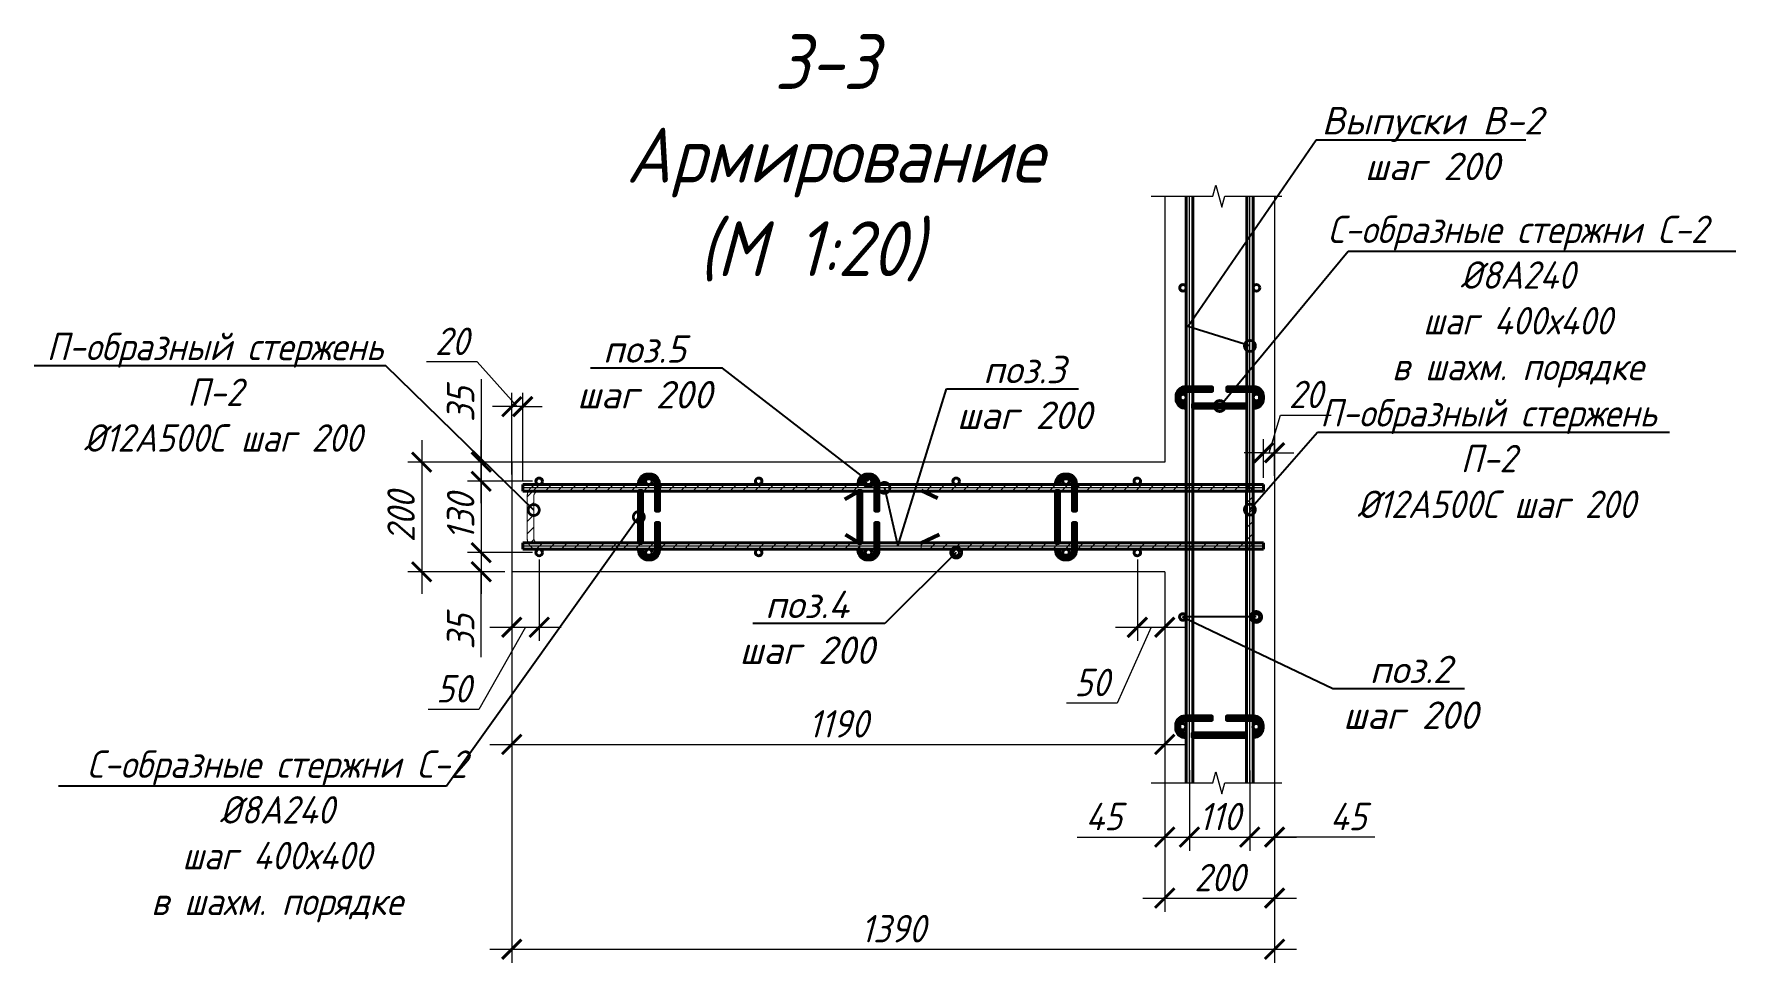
# Model space of a CAD drawing. Header units: millimetres. Extents: x 504091 to 2165846, y 135022 to 442887.
# Drawn here: x 1393694 to 1396795, y 214448 to 216141 of the extents above; entities that cross this region are included whole.
import ezdxf
from ezdxf import colors
from ezdxf.entities.mleader import LeaderData, LeaderLine
from ezdxf.math import Vec2, Vec3

# ---------------------------------------------------------------- set-up
doc = ezdxf.new("R2010")
doc.units = ezdxf.units.MM
doc.layers.get('Defpoints').update_dxf_attribs({"color": 255})
doc.layers.add('!Defpoints', color=255, linetype='Continuous', lineweight=5, plot=False)
doc.layers.add('PDF _Геометрия', color=7, linetype='Continuous')
doc.layers.add('Контур', color=7, linetype='Continuous')
for name, color, linetype, lineweight in [('Аннотация', 7, 'Continuous', 9), ('Арматура 12', 26, 'Continuous', 50), ('КР_Арматура 12', 174, 'Continuous', 40), ('Размер', 7, 'Continuous', 13)]:
    doc.layers.add(name, color=color, linetype=linetype, lineweight=lineweight)
doc.styles.add('GOST 2.304_new', font='isocpeur.ttf', dxfattribs={"width": 0.9, "oblique": 15})
doc.dimstyles.new('SPDS 1_20', dxfattribs={"dimscale": 20, "dimtxt": 2.5, "dimasz": 1.77, "dimexe": 1.25, "dimexo": 0.625, "dimtad": 1, "dimdec": 0, "dimrnd": 0.001, "dimtxsty": 'GOST 2.304_new', "dimblk": 'ARCHTICK', "dimcen": 2.5, "dimdle": 2, "dimclrt": 256, "dimadec": 0, "dimazin": 2, "dimtfac": 0.75, "dimtdec": 0, "dimtmove": 1, "dimatfit": 3, "dimfxl": 0, "dimtolj": 1, "dimlwd": 9, "dimlwe": 9, "dimarcsym": 0})

# ---------------------------------------------------------------- blocks, each defined once
blk = doc.blocks.new('_DotSmall')
at = {"color": 0, "linetype": 'ByBlock', "lineweight": 35, "const_width": 0.5}
blk.add_lwpolyline([(-0.0625, 0, 1), (0.0625, 0, 1)], format="xyb", close=True, dxfattribs=at)
blk = doc.blocks.new('_ArchTick')
at = {"color": 0, "linetype": 'ByBlock', "const_width": 0.15}
blk.add_lwpolyline([(-0.5, -0.5), (0.5, 0.5)], dxfattribs=at)
blk = doc.blocks.new('*D3967')
at = {"layer": 'Defpoints', "color": 0, "lineweight": 20, "transparency": 16777216}
for p in [(1394508.9, 215360.9), (1394614.6, 215360.9), (1394614.6, 215325.9)]:
    blk.add_point(p, dxfattribs=at)
at = {"layer": 'Контур', "color": 0, "lineweight": 9, "transparency": 16777216}
for p, q in [((1394508.9, 215512.3), (1394508.9, 215360.9)), ((1394508.9, 215285.9), (1394508.9, 215400.9)), ((1394602.1, 215360.9), (1394483.9, 215360.9)), ((1394602.1, 215325.9), (1394483.9, 215325.9))]:
    blk.add_line(p, q, dxfattribs=at)
at = {"layer": 'Контур', "color": 0, "lineweight": 9, "transparency": 16777216, "xscale": 35.4, "yscale": 35.4, "zscale": 35.4}
for p, rotation in [((1394508.9, 215360.9), 90), ((1394508.9, 215325.9), 270)]:
    blk.add_blockref('_ArchTick', p, dxfattribs=dict(at, rotation=rotation))
at = {"layer": 'Контур', "lineweight": 20, "transparency": 16777216, "insert": (1394471.4, 215466.1), "char_height": 50, "attachment_point": 5, "rotation": 90, "style": 'GOST 2.304_new'}
blk.add_mtext('\\A1;35', dxfattribs=at)
blk = doc.blocks.new('*D3968')
at = {"layer": 'Defpoints', "color": 0, "lineweight": 20, "transparency": 16777216}
for p in [(1394614.6, 215195.9), (1394564.6, 215160.9), (1394614.6, 215059.8)]:
    blk.add_point(p, dxfattribs=at)
at = {"layer": 'Контур', "color": 0, "lineweight": 9, "transparency": 16777216}
for p, q in [((1394614.6, 215183.4), (1394614.6, 215034.8)), ((1394564.6, 215148.4), (1394564.6, 215034.8)), ((1394589.6, 215059.8), (1394504.8, 214910.2)), ((1394524.6, 215059.8), (1394654.6, 215059.8)), ((1394504.8, 214910.2), (1394412.4, 214910.2))]:
    blk.add_line(p, q, dxfattribs=at)
at = {"layer": 'Контур', "color": 0, "lineweight": 9, "transparency": 16777216, "xscale": 35.4, "yscale": 35.4, "zscale": 35.4, "rotation": 180}
blk.add_blockref('_ArchTick', (1394564.6, 215059.8), dxfattribs=at)
at = {"layer": 'Контур', "color": 0, "lineweight": 9, "transparency": 16777216, "xscale": 35.4, "yscale": 35.4, "zscale": 35.4}
blk.add_blockref('_ArchTick', (1394614.6, 215059.8), dxfattribs=at)
at = {"layer": 'Контур', "lineweight": 20, "transparency": 16777216, "insert": (1394458.6, 214947.7), "char_height": 50, "attachment_point": 5, "style": 'GOST 2.304_new'}
blk.add_mtext('\\A1;50', dxfattribs=at)
blk = doc.blocks.new('*D3969')
at = {"layer": 'Defpoints', "color": 0, "lineweight": 20, "transparency": 16777216}
for p in [(1394614.6, 215325.9), (1394508.9, 215195.9), (1394614.6, 215195.9)]:
    blk.add_point(p, dxfattribs=at)
at = {"layer": 'Контур', "color": 0, "lineweight": 9, "transparency": 16777216}
for p, q in [((1394508.9, 215365.9), (1394508.9, 215155.9)), ((1394602.1, 215325.9), (1394483.9, 215325.9)), ((1394602.1, 215195.9), (1394483.9, 215195.9))]:
    blk.add_line(p, q, dxfattribs=at)
at = {"layer": 'Контур', "color": 0, "lineweight": 9, "transparency": 16777216, "xscale": 35.4, "yscale": 35.4, "zscale": 35.4}
for p, rotation in [((1394508.9, 215325.9), 90), ((1394508.9, 215195.9), 270)]:
    blk.add_blockref('_ArchTick', p, dxfattribs=dict(at, rotation=rotation))
at = {"layer": 'Контур', "lineweight": 20, "transparency": 16777216, "insert": (1394471.4, 215260.9), "char_height": 50, "attachment_point": 5, "rotation": 90, "style": 'GOST 2.304_new'}
blk.add_mtext('\\A1;130', dxfattribs=at)
blk = doc.blocks.new('*D3970')
at = {"layer": 'Defpoints', "color": 0, "lineweight": 20, "transparency": 16777216}
for p in [(1394614.6, 215195.9), (1394508.9, 215160.9), (1394564.6, 215160.9)]:
    blk.add_point(p, dxfattribs=at)
at = {"layer": 'Контур', "color": 0, "lineweight": 9, "transparency": 16777216}
for p, q in [((1394508.9, 215235.9), (1394508.9, 215120.9)), ((1394602.1, 215195.9), (1394483.9, 215195.9)), ((1394552.1, 215160.9), (1394483.9, 215160.9)), ((1394508.9, 215005.3), (1394508.9, 215160.9))]:
    blk.add_line(p, q, dxfattribs=at)
at = {"layer": 'Контур', "color": 0, "lineweight": 9, "transparency": 16777216, "xscale": 35.4, "yscale": 35.4, "zscale": 35.4}
for p, rotation in [((1394508.9, 215195.9), 90), ((1394508.9, 215160.9), 270)]:
    blk.add_blockref('_ArchTick', p, dxfattribs=dict(at, rotation=rotation))
at = {"layer": 'Контур', "lineweight": 20, "transparency": 16777216, "insert": (1394471.4, 215051.5), "char_height": 50, "attachment_point": 5, "rotation": 90, "style": 'GOST 2.304_new'}
blk.add_mtext('\\A1;35', dxfattribs=at)
blk = doc.blocks.new('*D3971')
at = {"layer": 'Defpoints', "color": 0, "lineweight": 20, "transparency": 16777216}
for p in [(1394553.3, 215360.9), (1394400.4, 215160.9), (1394552.1, 215160.9)]:
    blk.add_point(p, dxfattribs=at)
at = {"layer": 'Контур', "color": 0, "lineweight": 9, "transparency": 16777216}
for p, q in [((1394400.4, 215400.9), (1394400.4, 215120.9)), ((1394540.8, 215360.9), (1394375.4, 215360.9)), ((1394539.6, 215160.9), (1394375.4, 215160.9))]:
    blk.add_line(p, q, dxfattribs=at)
at = {"layer": 'Контур', "color": 0, "lineweight": 9, "transparency": 16777216, "xscale": 35.4, "yscale": 35.4, "zscale": 35.4}
for p, rotation in [((1394400.4, 215360.9), 90), ((1394400.4, 215160.9), 270)]:
    blk.add_blockref('_ArchTick', p, dxfattribs=dict(at, rotation=rotation))
at = {"layer": 'Контур', "lineweight": 20, "transparency": 16777216, "insert": (1394362.9, 215260.9), "char_height": 50, "attachment_point": 5, "rotation": 90, "style": 'GOST 2.304_new'}
blk.add_mtext('\\A1;200', dxfattribs=at)
blk = doc.blocks.new('*D3972')
at = {"layer": 'Defpoints', "color": 0, "lineweight": 20, "transparency": 16777216}
for p in [(1395954.6, 215377.9), (1395934.6, 215319.9), (1395954.6, 215323.1)]:
    blk.add_point(p, dxfattribs=at)
at = {"layer": 'Контур', "color": 0, "lineweight": 9, "transparency": 16777216}
for p, q in [((1395944.6, 215377.9), (1395965.2, 215446.7)), ((1395965.2, 215446.7), (1396057.6, 215446.7)), ((1395934.6, 215332.4), (1395934.6, 215402.9)), ((1395954.6, 215335.6), (1395954.6, 215402.9)), ((1395934.6, 215377.9), (1395899.2, 215377.9)), ((1395934.6, 215377.9), (1395954.6, 215377.9)), ((1395934.6, 215377.9), (1395954.6, 215377.9)), ((1395954.6, 215377.9), (1395990, 215377.9))]:
    blk.add_line(p, q, dxfattribs=at)
at = {"layer": 'Контур', "color": 0, "lineweight": 9, "transparency": 16777216, "xscale": 35.4, "yscale": 35.4, "zscale": 35.4}
blk.add_blockref('_ArchTick', (1395934.6, 215377.9), dxfattribs=at)
at = {"layer": 'Контур', "color": 0, "lineweight": 9, "transparency": 16777216, "xscale": 35.4, "yscale": 35.4, "zscale": 35.4, "rotation": 180}
blk.add_blockref('_ArchTick', (1395954.6, 215377.9), dxfattribs=at)
at = {"layer": 'Контур', "lineweight": 20, "transparency": 16777216, "insert": (1396011.4, 215484.2), "char_height": 50, "attachment_point": 5, "style": 'GOST 2.304_new'}
blk.add_mtext('\\A1;20', dxfattribs=at)
blk = doc.blocks.new('*D3973')
at = {"layer": 'Defpoints', "color": 0, "lineweight": 20, "transparency": 16777216}
for p in [(1394564.6, 215462), (1394564.6, 215325.9), (1394584.6, 215313.9)]:
    blk.add_point(p, dxfattribs=at)
at = {"layer": 'Контур', "color": 0, "lineweight": 9, "transparency": 16777216}
for p, q in [((1394501.6, 215543.6), (1394409.2, 215543.6)), ((1394574.6, 215462), (1394501.6, 215543.6)), ((1394564.6, 215462), (1394529.2, 215462)), ((1394564.6, 215338.4), (1394564.6, 215487)), ((1394584.6, 215462), (1394564.6, 215462)), ((1394584.6, 215462), (1394564.6, 215462)), ((1394584.6, 215326.4), (1394584.6, 215487)), ((1394584.6, 215462), (1394620, 215462))]:
    blk.add_line(p, q, dxfattribs=at)
at = {"layer": 'Контур', "color": 0, "lineweight": 9, "transparency": 16777216, "xscale": 35.4, "yscale": 35.4, "zscale": 35.4}
blk.add_blockref('_ArchTick', (1394564.6, 215462), dxfattribs=at)
at = {"layer": 'Контур', "color": 0, "lineweight": 9, "transparency": 16777216, "xscale": 35.4, "yscale": 35.4, "zscale": 35.4, "rotation": 180}
blk.add_blockref('_ArchTick', (1394584.6, 215462), dxfattribs=at)
at = {"layer": 'Контур', "lineweight": 20, "transparency": 16777216, "insert": (1394455.4, 215581.1), "char_height": 50, "attachment_point": 5, "style": 'GOST 2.304_new'}
blk.add_mtext('\\A1;20', dxfattribs=at)
blk = doc.blocks.new('*D3974')
at = {"layer": 'Defpoints', "color": 0, "lineweight": 20, "transparency": 16777216}
for p in [(1395704.6, 215195.9), (1395754.6, 215160.9), (1395754.6, 215059.8)]:
    blk.add_point(p, dxfattribs=at)
at = {"layer": 'Контур', "color": 0, "lineweight": 9, "transparency": 16777216}
for p, q in [((1395704.6, 215183.4), (1395704.6, 215034.8)), ((1395754.6, 215148.4), (1395754.6, 215034.8)), ((1395664.6, 215059.8), (1395794.6, 215059.8)), ((1395729.6, 215059.8), (1395667.9, 214921.7)), ((1395667.9, 214921.7), (1395575.5, 214921.7))]:
    blk.add_line(p, q, dxfattribs=at)
at = {"layer": 'Контур', "color": 0, "lineweight": 9, "transparency": 16777216, "xscale": 35.4, "yscale": 35.4, "zscale": 35.4, "rotation": 180}
blk.add_blockref('_ArchTick', (1395704.6, 215059.8), dxfattribs=at)
at = {"layer": 'Контур', "color": 0, "lineweight": 9, "transparency": 16777216, "xscale": 35.4, "yscale": 35.4, "zscale": 35.4}
blk.add_blockref('_ArchTick', (1395754.6, 215059.8), dxfattribs=at)
at = {"layer": 'Контур', "lineweight": 20, "transparency": 16777216, "insert": (1395621.7, 214959.2), "char_height": 50, "attachment_point": 5, "style": 'GOST 2.304_new'}
blk.add_mtext('\\A1;50', dxfattribs=at)
blk = doc.blocks.new('*D3975')
at = {"layer": 'Defpoints', "color": 0, "lineweight": 20, "transparency": 16777216}
for p in [(1395754.6, 214824.5), (1395799.5, 214811.8), (1395799.5, 214677.3)]:
    blk.add_point(p, dxfattribs=at)
at = {"layer": 'Контур', "color": 0, "lineweight": 9, "transparency": 16777216}
for p, q in [((1395754.6, 214812), (1395754.6, 214652.3)), ((1395799.5, 214799.3), (1395799.5, 214652.3)), ((1395595.1, 214677.3), (1395754.6, 214677.3)), ((1395714.6, 214677.3), (1395839.5, 214677.3))]:
    blk.add_line(p, q, dxfattribs=at)
at = {"layer": 'Контур', "color": 0, "lineweight": 9, "transparency": 16777216, "xscale": 35.4, "yscale": 35.4, "zscale": 35.4, "rotation": 180}
blk.add_blockref('_ArchTick', (1395754.6, 214677.3), dxfattribs=at)
at = {"layer": 'Контур', "color": 0, "lineweight": 9, "transparency": 16777216, "xscale": 35.4, "yscale": 35.4, "zscale": 35.4}
blk.add_blockref('_ArchTick', (1395799.5, 214677.3), dxfattribs=at)
at = {"layer": 'Контур', "lineweight": 20, "transparency": 16777216, "insert": (1395643.5, 214714.8), "char_height": 50, "attachment_point": 5, "style": 'GOST 2.304_new'}
blk.add_mtext('\\A1;45', dxfattribs=at)
blk = doc.blocks.new('*D3976')
at = {"layer": 'Defpoints', "color": 0, "lineweight": 20, "transparency": 16777216}
for p in [(1395799.5, 214811.8), (1395909.5, 214811.3), (1395909.5, 214677.3)]:
    blk.add_point(p, dxfattribs=at)
at = {"layer": 'Контур', "color": 0, "lineweight": 9, "transparency": 16777216}
for p, q in [((1395799.5, 214799.3), (1395799.5, 214652.3)), ((1395909.5, 214798.8), (1395909.5, 214652.3)), ((1395759.5, 214677.3), (1395949.5, 214677.3))]:
    blk.add_line(p, q, dxfattribs=at)
at = {"layer": 'Контур', "color": 0, "lineweight": 9, "transparency": 16777216, "xscale": 35.4, "yscale": 35.4, "zscale": 35.4, "rotation": 180}
blk.add_blockref('_ArchTick', (1395799.5, 214677.3), dxfattribs=at)
at = {"layer": 'Контур', "color": 0, "lineweight": 9, "transparency": 16777216, "xscale": 35.4, "yscale": 35.4, "zscale": 35.4}
blk.add_blockref('_ArchTick', (1395909.5, 214677.3), dxfattribs=at)
at = {"layer": 'Контур', "lineweight": 20, "transparency": 16777216, "insert": (1395854.5, 214714.8), "char_height": 50, "attachment_point": 5, "style": 'GOST 2.304_new'}
blk.add_mtext('\\A1;110', dxfattribs=at)
blk = doc.blocks.new('*D3977')
at = {"layer": 'Defpoints', "color": 0, "lineweight": 20, "transparency": 16777216}
for p in [(1395909.5, 214811.3), (1395954.6, 214811.3), (1395954.6, 214677.3)]:
    blk.add_point(p, dxfattribs=at)
at = {"layer": 'Контур', "color": 0, "lineweight": 9, "transparency": 16777216}
for p, q in [((1395909.5, 214798.8), (1395909.5, 214652.3)), ((1395954.6, 214798.8), (1395954.6, 214652.3)), ((1395869.5, 214677.3), (1395994.6, 214677.3)), ((1396137.4, 214677.3), (1395954.6, 214677.3))]:
    blk.add_line(p, q, dxfattribs=at)
at = {"layer": 'Контур', "color": 0, "lineweight": 9, "transparency": 16777216, "xscale": 35.4, "yscale": 35.4, "zscale": 35.4, "rotation": 180}
blk.add_blockref('_ArchTick', (1395909.5, 214677.3), dxfattribs=at)
at = {"layer": 'Контур', "color": 0, "lineweight": 9, "transparency": 16777216, "xscale": 35.4, "yscale": 35.4, "zscale": 35.4}
blk.add_blockref('_ArchTick', (1395954.6, 214677.3), dxfattribs=at)
at = {"layer": 'Контур', "lineweight": 20, "transparency": 16777216, "insert": (1396088.9, 214714.8), "char_height": 50, "attachment_point": 5, "style": 'GOST 2.304_new'}
blk.add_mtext('\\A1;45', dxfattribs=at)
blk = doc.blocks.new('*D3978')
at = {"layer": 'Defpoints', "color": 0, "lineweight": 20, "transparency": 16777216}
for p in [(1395754.6, 214732.1), (1395954.6, 214725.5), (1395954.6, 214566.1)]:
    blk.add_point(p, dxfattribs=at)
at = {"layer": 'Контур', "color": 0, "lineweight": 9, "transparency": 16777216}
for p, q in [((1395754.6, 214719.6), (1395754.6, 214541.1)), ((1395954.6, 214713), (1395954.6, 214541.1)), ((1395714.6, 214566.1), (1395994.6, 214566.1))]:
    blk.add_line(p, q, dxfattribs=at)
at = {"layer": 'Контур', "color": 0, "lineweight": 9, "transparency": 16777216, "xscale": 35.4, "yscale": 35.4, "zscale": 35.4, "rotation": 180}
blk.add_blockref('_ArchTick', (1395754.6, 214566.1), dxfattribs=at)
at = {"layer": 'Контур', "color": 0, "lineweight": 9, "transparency": 16777216, "xscale": 35.4, "yscale": 35.4, "zscale": 35.4}
blk.add_blockref('_ArchTick', (1395954.6, 214566.1), dxfattribs=at)
at = {"layer": 'Контур', "lineweight": 20, "transparency": 16777216, "insert": (1395854.6, 214603.6), "char_height": 50, "attachment_point": 5, "style": 'GOST 2.304_new'}
blk.add_mtext('\\A1;200', dxfattribs=at)
blk = doc.blocks.new('*D3979')
at = {"layer": 'Defpoints', "color": 0, "lineweight": 20, "transparency": 16777216}
for p in [(1394564.6, 215260.9), (1395754.6, 214968.6), (1395754.6, 214846.3)]:
    blk.add_point(p, dxfattribs=at)
at = {"layer": 'Контур', "color": 0, "lineweight": 9, "transparency": 16777216}
for p, q in [((1394564.6, 215248.4), (1394564.6, 214821.3)), ((1395754.6, 214956.1), (1395754.6, 214821.3)), ((1394524.6, 214846.3), (1395794.6, 214846.3))]:
    blk.add_line(p, q, dxfattribs=at)
at = {"layer": 'Контур', "color": 0, "lineweight": 9, "transparency": 16777216, "xscale": 35.4, "yscale": 35.4, "zscale": 35.4, "rotation": 180}
blk.add_blockref('_ArchTick', (1394564.6, 214846.3), dxfattribs=at)
at = {"layer": 'Контур', "color": 0, "lineweight": 9, "transparency": 16777216, "xscale": 35.4, "yscale": 35.4, "zscale": 35.4}
blk.add_blockref('_ArchTick', (1395754.6, 214846.3), dxfattribs=at)
at = {"layer": 'Контур', "lineweight": 20, "transparency": 16777216, "insert": (1395159.6, 214883.8), "char_height": 50, "attachment_point": 5, "style": 'GOST 2.304_new'}
blk.add_mtext('\\A1;1190', dxfattribs=at)
blk = doc.blocks.new('*D3980')
at = {"layer": 'Defpoints', "color": 0, "lineweight": 20, "transparency": 16777216}
for p in [(1394564.6, 214919.8), (1395954.6, 214869.5), (1395954.6, 214472.9)]:
    blk.add_point(p, dxfattribs=at)
at = {"layer": 'Контур', "color": 0, "lineweight": 9, "transparency": 16777216}
for p, q in [((1394564.6, 214907.3), (1394564.6, 214447.9)), ((1395954.6, 214857), (1395954.6, 214447.9)), ((1394524.6, 214472.9), (1395994.6, 214472.9))]:
    blk.add_line(p, q, dxfattribs=at)
at = {"layer": 'Контур', "color": 0, "lineweight": 9, "transparency": 16777216, "xscale": 35.4, "yscale": 35.4, "zscale": 35.4, "rotation": 180}
blk.add_blockref('_ArchTick', (1394564.6, 214472.9), dxfattribs=at)
at = {"layer": 'Контур', "color": 0, "lineweight": 9, "transparency": 16777216, "xscale": 35.4, "yscale": 35.4, "zscale": 35.4}
blk.add_blockref('_ArchTick', (1395954.6, 214472.9), dxfattribs=at)
at = {"layer": 'Контур', "lineweight": 20, "transparency": 16777216, "insert": (1395259.6, 214510.4), "char_height": 50, "attachment_point": 5, "style": 'GOST 2.304_new'}
blk.add_mtext('\\A1;1390', dxfattribs=at)

msp = doc.modelspace()

# ---------------------------------------------------------------- hatches: boundary and pattern name
at = {"layer": 'Размер', "lineweight": 13, "transparency": 33554687}
h = msp.add_hatch(dxfattribs=at)
h.set_pattern_fill('ANSI31', color=256, scale=5)
h.set_pattern_definition([(45, (232799.913, -14950.759), (-11.22532015, 11.22532015), [])])
edge = h.paths.add_edge_path()
edge.add_line((1395198.7819, 215320.3204), (1394614.5798, 215320.1934))
edge.add_arc((1394614.5798, 215298.2934), 21.9, 90, 180)
edge.add_line((1394592.6798, 215298.2934), (1394592.6798, 215222.4982))
edge.add_arc((1394614.5798, 215222.4982), 21.9, 180, 270)
edge.add_line((1394614.5798, 215200.5982), (1395198.7819, 215200.5982))
edge.add_line((1395198.7819, 215200.5982), (1395198.7819, 215212.5982))
edge.add_line((1395198.7819, 215212.5982), (1394614.5798, 215212.5982))
edge.add_arc((1394614.5798, 215222.4982), 9.9, 180, 270, ccw=False)
edge.add_line((1394604.6798, 215222.4982), (1394604.6798, 215298.2934))
edge.add_arc((1394614.5798, 215298.2934), 9.9, 90, 180, ccw=False)
edge.add_line((1394614.5798, 215308.1934), (1395198.7819, 215308.3204))
edge.add_line((1395198.7819, 215308.3204), (1395198.7819, 215320.3204))
h = msp.add_hatch(dxfattribs=at)
h.set_pattern_fill('ANSI31', color=256, scale=5)
h.set_pattern_definition([(45, (232910.417, -14950.472), (-11.22532015, 11.22532015), [])])
edge = h.paths.add_edge_path()
edge.add_line((1395310.828, 215320.6073), (1395895.0301, 215320.4803))
edge.add_arc((1395895.0301, 215298.5803), 21.9, 360, 450, ccw=False)
edge.add_line((1395916.9301, 215298.5803), (1395916.9301, 215222.7851))
edge.add_arc((1395895.0301, 215222.7851), 21.9, 270, 360, ccw=False)
edge.add_line((1395895.0301, 215200.8851), (1395310.828, 215200.8851))
edge.add_line((1395310.828, 215200.8851), (1395310.828, 215212.8851))
edge.add_line((1395310.828, 215212.8851), (1395895.0301, 215212.8851))
edge.add_arc((1395895.0301, 215222.7851), 9.9, 270, 360)
edge.add_line((1395904.9301, 215222.7851), (1395904.9301, 215298.5803))
edge.add_arc((1395895.0301, 215298.5803), 9.9, 360, 450)
edge.add_line((1395895.0301, 215308.4803), (1395310.828, 215308.6073))
edge.add_line((1395310.828, 215308.6073), (1395310.828, 215320.6073))

# ---------------------------------------------------------------- linework, layer by layer
at = {"layer": '!Defpoints', "lineweight": 15, "ltscale": 100}
for p, q in [((1395909.5174, 214776.2956), (1395909.8296, 215845.5475)), ((1395934.5529, 215313.8851), (1394584.5529, 215313.8851)), ((1395934.5529, 215207.8851), (1394584.5529, 215207.8851))]:
    msp.add_line(p, q, dxfattribs=at)
msp.add_lwpolyline([(1395799.5139, 214776.2956), (1395799.8279, 215845.5475)], dxfattribs=at)
at = {"layer": 'PDF _Геометрия', "lineweight": 9}
for points in [[(1395729.6532, 215845.5475), (1395842.4247, 215845.5475), (1395847.7145, 215865.6487), (1395858.5056, 215825.6578), (1395863.7954, 215845.5475), (1395967.8604, 215845.5475)], [(1395729.6532, 214776.2956), (1395842.4247, 214776.2956), (1395847.7145, 214796.3968), (1395858.5056, 214756.406), (1395863.7954, 214776.2956), (1395967.8604, 214776.2956)]]:
    msp.add_lwpolyline(points, dxfattribs=at)
at = {"layer": 'Арматура 12', "lineweight": 53, "ltscale": 20}
for p, q in [((1395198.7819, 215308.5982), (1395171.2895, 215292.5229)), ((1395310.828, 215308.8851), (1395340.5888, 215295.2821)), ((1395198.7819, 215212.5982), (1395172.7938, 215228.3859)), ((1395310.828, 215212.8851), (1395343.9345, 215228.9359))]:
    msp.add_line(p, q, dxfattribs=at)
for points in [[(1395793.7237, 215466.2388, -0.460305877), (1395781.7237, 215476.6331), (1395781.7237, 215480.4784, -0.414213562), (1395792.2237, 215490.9784), (1395841.1393, 215490.9784), (1395841.1393, 215496.9784), (1395792.2237, 215496.9784, 0.414213562), (1395775.7237, 215480.4784), (1395775.7237, 215476.6331, 0.441038441), (1395793.7237, 215460.1844, 0.242110317)], [(1395915.7237, 215460.1331), (1395917.2237, 215460.1331, 0.414213562), (1395933.7237, 215476.6331), (1395933.7237, 215480.4784, 0.414213562), (1395917.2237, 215496.9784), (1395868.2938, 215496.9784), (1395868.2938, 215490.9784), (1395917.2237, 215490.9784, -0.414213562), (1395927.7237, 215480.4784), (1395927.7237, 215476.6331, -0.414213562), (1395917.2237, 215466.1331), (1395915.7237, 215466.1331)], [(1394802.2359, 215319.8851, -0.460305877), (1394812.6303, 215331.8851), (1394816.4755, 215331.8851, -0.414213562), (1394826.9755, 215321.3851), (1394826.9755, 215272.4695), (1394832.9755, 215272.4695), (1394832.9755, 215321.3851, 0.414213562), (1394816.4755, 215337.8851), (1394812.6303, 215337.8851, 0.441038441), (1394796.1815, 215319.8851, 0.242110317)], [(1395202.2359, 215319.8851, -0.460305877), (1395212.6303, 215331.8851), (1395216.4755, 215331.8851, -0.414213562), (1395226.9755, 215321.3851), (1395226.9755, 215272.4695), (1395232.9755, 215272.4695), (1395232.9755, 215321.3851, 0.414213562), (1395216.4755, 215337.8851), (1395212.6303, 215337.8851, 0.441038441), (1395196.1815, 215319.8851, 0.242110317)], [(1395562.2359, 215319.8851, -0.460305877), (1395572.6303, 215331.8851), (1395576.4755, 215331.8851, -0.414213562), (1395586.9755, 215321.3851), (1395586.9755, 215272.4695), (1395592.9755, 215272.4695), (1395592.9755, 215321.3851, 0.414213562), (1395576.4755, 215337.8851), (1395572.6303, 215337.8851, 0.441038441), (1395556.1815, 215319.8851, 0.242110317)], [(1394796.1303, 215201.8851), (1394796.1303, 215200.3851, 0.414213562), (1394812.6303, 215183.8851), (1394816.4755, 215183.8851, 0.414213562), (1394832.9755, 215200.3851), (1394832.9755, 215249.315), (1394826.9755, 215249.315), (1394826.9755, 215200.3851, -0.414213562), (1394816.4755, 215189.8851), (1394812.6303, 215189.8851, -0.414213562), (1394802.1303, 215200.3851), (1394802.1303, 215201.8851)], [(1395196.1303, 215201.8851), (1395196.1303, 215200.3851, 0.414213562), (1395212.6303, 215183.8851), (1395216.4755, 215183.8851, 0.414213562), (1395232.9755, 215200.3851), (1395232.9755, 215249.315), (1395226.9755, 215249.315), (1395226.9755, 215200.3851, -0.414213562), (1395216.4755, 215189.8851), (1395212.6303, 215189.8851, -0.414213562), (1395202.1303, 215200.3851), (1395202.1303, 215201.8851)], [(1395556.1303, 215201.8851), (1395556.1303, 215200.3851, 0.414213562), (1395572.6303, 215183.8851), (1395576.4755, 215183.8851, 0.414213562), (1395592.9755, 215200.3851), (1395592.9755, 215249.315), (1395586.9755, 215249.315), (1395586.9755, 215200.3851, -0.414213562), (1395576.4755, 215189.8851), (1395572.6303, 215189.8851, -0.414213562), (1395562.1303, 215200.3851), (1395562.1303, 215201.8851)], [(1395793.1115, 214866.239, -0.460305877), (1395781.1115, 214876.6333), (1395781.1115, 214880.4786, -0.414213562), (1395791.6115, 214890.9786), (1395840.5271, 214890.9786), (1395840.5271, 214896.9786), (1395791.6115, 214896.9786, 0.414213562), (1395775.1115, 214880.4786), (1395775.1115, 214876.6333, 0.441038441), (1395793.1115, 214860.1845, 0.242110317)], [(1395915.1115, 214860.1333), (1395916.6115, 214860.1333, 0.414213562), (1395933.1115, 214876.6333), (1395933.1115, 214880.4786, 0.414213562), (1395916.6115, 214896.9786), (1395867.6816, 214896.9786), (1395867.6816, 214890.9786), (1395916.6115, 214890.9786, -0.414213562), (1395927.1115, 214880.4786), (1395927.1115, 214876.6333, -0.414213562), (1395916.6115, 214866.1333), (1395915.1115, 214866.1333)]]:
    msp.add_lwpolyline(points, format="xyb", dxfattribs=at)
for points in [[(1395903.7237, 215466.1331), (1395805.7237, 215466.1331), (1395805.7237, 215460.1331), (1395903.7237, 215460.1331)], [(1394802.1303, 215213.8851), (1394802.1303, 215307.8851), (1394796.1303, 215307.8851), (1394796.1303, 215213.8851)], [(1395202.1303, 215213.8851), (1395202.1303, 215307.8851), (1395196.1303, 215307.8851), (1395196.1303, 215213.8851)], [(1395562.1303, 215213.8851), (1395562.1303, 215307.8851), (1395556.1303, 215307.8851), (1395556.1303, 215213.8851)], [(1395903.1115, 214866.1333), (1395805.1115, 214866.1333), (1395805.1115, 214860.1333), (1395903.1115, 214860.1333)]]:
    msp.add_lwpolyline(points, close=True, dxfattribs=at)
for points in [[(1395198.7819, 215320.5982, 2, 2, 0), (1394614.5798, 215320.1934, 2, 2, 0.414213562), (1394592.6798, 215298.2934, 2, 2, 0), (1394592.6798, 215222.4982, 2, 2, 0.414213562), (1394614.5798, 215200.5982, 2, 2, 0), (1395198.7819, 215200.5982, 2, 2, 0), (1395198.7819, 215212.5982, 2, 2, 0), (1394614.5798, 215212.5982, 2, 2, -0.414213562), (1394604.6798, 215222.4982, 2, 2, 0), (1394604.6798, 215298.2934, 2, 2, -0.414213562), (1394614.5798, 215308.1934, 2, 2, 0), (1395198.7819, 215308.5982, 0, 0, 0)], [(1395310.828, 215320.8851, 2, 2, 0), (1395895.0301, 215320.4803, 2, 2, -0.414213562), (1395916.9301, 215298.5803, 2, 2, 0), (1395916.9301, 215222.7851, 2, 2, -0.414213562), (1395895.0301, 215200.8851, 2, 2, 0), (1395310.828, 215200.8851, 2, 2, 0), (1395310.828, 215212.8851, 2, 2, 0), (1395895.0301, 215212.8851, 2, 2, 0.414213562), (1395904.9301, 215222.7851, 2, 2, 0), (1395904.9301, 215298.5803, 2, 2, 0.414213562), (1395895.0301, 215308.4803, 2, 2, 0), (1395310.828, 215308.8851, 0, 0, 0)]]:
    msp.add_lwpolyline(points, format="xyseb", close=True, dxfattribs=at)
at = {"layer": 'Контур', "lineweight": 20}
for p, q in [((1395754.5529, 215845.5475), (1395754.5529, 215360.8851)), ((1395954.5529, 215845.5475), (1395954.5529, 214776.2956)), ((1394564.5529, 215360.8851), (1394564.5529, 215160.8851)), ((1395754.5529, 215360.8851), (1394564.5529, 215360.8851)), ((1395754.5529, 215160.8851), (1394564.5529, 215160.8851)), ((1395754.5529, 215160.8851), (1395754.5529, 214776.2956))]:
    msp.add_line(p, q, dxfattribs=at)
at = {"layer": 'КР_Арматура 12', "ltscale": 12}
for p, q in [((1395934.5529, 215319.8851), (1394584.5529, 215319.8851)), ((1394584.5529, 215319.8851), (1394584.5529, 215307.8851)), ((1395934.5529, 215307.8851), (1394584.5529, 215307.8851)), ((1395934.5529, 215319.8851), (1395934.5529, 215307.8851)), ((1395934.5529, 215213.8851), (1394584.5529, 215213.8851)), ((1394584.5529, 215213.8851), (1394584.5529, 215201.8851)), ((1395934.5529, 215213.8851), (1395934.5529, 215201.8851)), ((1395934.5529, 215201.8851), (1394584.5529, 215201.8851))]:
    msp.add_line(p, q, dxfattribs=at)
for points in [[(1395793.5139, 214776.2956), (1395793.8279, 215845.5475)], [(1395805.8279, 215845.5475), (1395805.5139, 214776.2956)], [(1395903.5139, 214776.2956), (1395903.8279, 215845.5475)], [(1395915.8279, 215845.5475), (1395915.5139, 214776.2956)]]:
    msp.add_lwpolyline(points, dxfattribs=at)
for centre in [(1395787.7237, 215678.5558), (1395921.7237, 215678.5558), (1395787.7237, 215478.5558), (1395921.7237, 215478.5558), (1394614.5529, 215325.8851), (1394814.5529, 215325.8851), (1395014.5529, 215325.8851), (1395214.5529, 215325.8851), (1395374.5529, 215325.8851), (1395574.5529, 215325.8851), (1395704.5529, 215325.8851), (1394614.5529, 215195.8851), (1394814.5529, 215195.8851), (1395014.5529, 215195.8851), (1395214.5529, 215195.8851), (1395374.5529, 215195.8851), (1395574.5529, 215195.8851), (1395704.5529, 215195.8851), (1395787.6063, 215078.556), (1395921.6063, 215078.556), (1395787.1115, 214878.556), (1395921.1115, 214878.556)]:
    msp.add_circle(centre, 6, dxfattribs=at)

# ---------------------------------------------------------------- texts
at = {"layer": 'Аннотация', "lineweight": 9, "insert": (1394251.5316, 216140.8762), "char_height": 100, "attachment_point": 1, "line_spacing_factor": 1.022766, "style": 'GOST 2.304_new'}
msp.add_mtext_dynamic_manual_height_columns('\\pi791.54186;3-3\\P\\pi521.54186;Армирование  \\P\\pi652.7277;(М 1:20)', width=1780.878636, gutter_width=1000, heights=[793.4837], dxfattribs=at)

# ---------------------------------------------------------------- dimensions: what is measured, and where the dimension line sits
at = {"layer": 'Контур', "lineweight": 20}
for base, p1, p2, picture, middle in [((1394564.5529, 215462.0489), (1394584.5529, 215313.8851), (1394564.5529, 215325.8851), '*D3973', (1394489.067, 215543.5726)), ((1394614.5529, 215059.8121), (1394564.5529, 215160.8851), (1394614.5529, 215195.8851), '*D3968', (1394492.3155, 214910.2027)), ((1395754.5529, 215059.8121), (1395704.5529, 215195.8851), (1395754.5529, 215160.8851), '*D3974', (1395655.393, 214921.6671)), ((1395799.5244, 214677.2752), (1395754.5529, 214824.5087), (1395799.5244, 214811.8267), '*D3975', (1395643.5355, 214660.1807)), ((1395954.5529, 214677.2752), (1395909.5276, 214811.2835), (1395954.5529, 214811.2835), '*D3977', (1396088.9089, 214683.2635))]:
    dim = msp.add_linear_dim(base=base, p1=p1, p2=p2, dimstyle='SPDS 1_20', dxfattribs=at)
    dim.commit()
    dim.dimension.update_dxf_attribs({"geometry": picture, "text_midpoint": middle, "dimtype": 160})
for base, p1, p2, picture, middle in [((1394508.9196, 215360.8851), (1394614.5529, 215325.8851), (1394614.5529, 215360.8851), '*D3967', (1394508.9196, 215466.1186)), ((1394508.9196, 215160.8851), (1394614.5529, 215195.8851), (1394564.5529, 215160.8851), '*D3970', (1394486.6572, 215051.4794))]:
    dim = msp.add_linear_dim(base=base, p1=p1, p2=p2, angle=90, dimstyle='SPDS 1_20', dxfattribs=at)
    dim.commit()
    dim.dimension.update_dxf_attribs({"geometry": picture, "text_midpoint": middle, "dimtype": 160})
for base, p1, p2, picture, middle in [((1395954.5529, 215377.9466), (1395934.5529, 215319.8851), (1395954.5529, 215323.0758), '*D3972', (1395977.6779, 215484.1966)), ((1395754.5529, 214846.2999), (1394564.5529, 215260.8851), (1395754.5529, 214968.5903), '*D3979', (1395159.5529, 214883.7999)), ((1395954.5529, 214472.8539), (1394564.5529, 214919.7614), (1395954.5529, 214869.5049), '*D3980', (1395259.5529, 214510.3539)), ((1395909.5276, 214677.2752), (1395799.5244, 214811.8267), (1395909.5276, 214811.2835), '*D3976', (1395854.526, 214714.7752)), ((1395954.5529, 214566.1068), (1395754.5529, 214732.1419), (1395954.5529, 214725.5293), '*D3978', (1395854.5529, 214603.6068))]:
    dim = msp.add_linear_dim(base=base, p1=p1, p2=p2, dimstyle='SPDS 1_20', dxfattribs=at)
    dim.commit()
    dim.dimension.update_dxf_attribs({"geometry": picture, "text_midpoint": middle})
for base, p1, p2, picture, middle in [((1394400.4153, 215160.8851), (1394553.3047, 215360.8851), (1394552.0529, 215160.8851), '*D3971', (1394362.9153, 215260.8851)), ((1394508.9196, 215195.8851), (1394614.5529, 215325.8851), (1394614.5529, 215195.8851), '*D3969', (1394471.4196, 215260.8851))]:
    dim = msp.add_linear_dim(base=base, p1=p1, p2=p2, angle=90, dimstyle='SPDS 1_20', dxfattribs=at)
    dim.commit()
    dim.dimension.update_dxf_attribs({"geometry": picture, "text_midpoint": middle})

# ---------------------------------------------------------------- leaders
at = {"layer": 'Размер', "ltscale": 20}
ml = msp.add_multileader_mtext('Standard', dxfattribs=at)
ml.set_content('\\A1;{\\W1;Выпуски В-2\\Pшаг 200}', color=256, style='GOST 2.304_new')
ml.set_leader_properties()
ml.set_arrow_properties(name='DOTSMALL')
ml.build(insert=Vec2(0, 0))
ml.multileader.update_dxf_attribs({"text_left_attachment_type": 6, "text_right_attachment_type": 6, "dogleg_length": 4, "arrow_head_size": 40})
ctx = ml.context
ctx.base_point, ctx.char_height, ctx.arrow_head_size, ctx.landing_gap_size, ctx.plane_origin = Vec3(1396038.5691, 215948.167), 50, 40, 0, Vec3(1352048.5429, 506317.6676)
ctx.left_attachment, ctx.right_attachment, ctx.text_align_type = 6, 6, 1
notes = []
notes.append((ctx, [(1, (1, 1, 0), (1396030.5691, 215948.167), (1, 0), 8, [(1, [(1395909.7499, 215572.5919), (1395796.4523, 215608.345)], 0, [])])]))
ctx.mtext.insert, ctx.mtext.rotation, ctx.mtext.width, ctx.mtext.alignment, ctx.mtext.flow_direction = Vec3(1396241.9666, 216008.167), 6.283185307, 511.854399, 2, 5
ml = msp.add_multileader_mtext('Standard', dxfattribs=at)
ml.set_content('\\A1;С-образные стержни С-2 %%C8А240\\Pшаг 400х400\\Pв шахм. порядке ', color=256, style='GOST 2.304_new')
ml.set_leader_properties()
ml.set_arrow_properties(name='DOTSMALL')
ml.build(insert=Vec2(0, 0))
ml.multileader.update_dxf_attribs({"text_left_attachment_type": 6, "text_right_attachment_type": 6, "arrow_head_size": 40})
ctx = ml.context
ctx.base_point, ctx.char_height, ctx.arrow_head_size, ctx.landing_gap_size, ctx.plane_origin = Vec3(1396096.771, 215745.1995), 50, 40, 0, Vec3(1393549.5855, 246048.1167)
ctx.left_attachment, ctx.right_attachment, ctx.text_align_type = 6, 6, 1
notes.append((ctx, [(1, (1, 1, 0), (1396088.771, 215745.1995), (1, 0), 8, [(1, [(1395854.7237, 215463.1331)], 0, [])])]))
ctx.mtext.insert, ctx.mtext.rotation, ctx.mtext.width, ctx.mtext.alignment, ctx.mtext.flow_direction = Vec3(1396397.7134, 215810.1995), 6.283185307, 691.770084, 2, 5
ml = msp.add_multileader_mtext('Standard', dxfattribs=at)
ml.set_content('\\A1;П-образный стержень П-2\\P %%C12А500С шаг 200', color=256, style='GOST 2.304_new')
ml.set_leader_properties()
ml.set_arrow_properties(name='DOTSMALL')
ml.build(insert=Vec2(0, 0))
ml.multileader.update_dxf_attribs({"text_left_attachment_type": 6, "text_right_attachment_type": 6, "arrow_head_size": 40})
ctx = ml.context
ctx.base_point, ctx.char_height, ctx.arrow_head_size, ctx.landing_gap_size, ctx.plane_origin = Vec3(1393720.329, 215536.5858), 50, 40, 0, Vec3(1391564.0132, 245828.4049)
ctx.left_attachment, ctx.right_attachment, ctx.text_align_type = 6, 6, 1
notes.append((ctx, [(0, (1, 1, 0), (1394335.3163, 215536.5858), (-1, 0), 8, [(1, [(1394604.6798, 215273.5176)], 0, [])])]))
ctx.mtext.insert, ctx.mtext.rotation, ctx.mtext.width, ctx.mtext.alignment, ctx.mtext.flow_direction = Vec3(1394023.8227, 215596.5858), 6.283185307, 627.027399, 2, 5
ml = msp.add_multileader_mtext('Standard', dxfattribs=at)
ml.set_content('\\A1;{\\W1;поз.5\\Pшаг 200}', color=256, style='GOST 2.304_new')
ml.set_leader_properties()
ml.set_arrow_properties(name='DOTSMALL')
ml.build(insert=Vec2(0, 0))
ml.multileader.update_dxf_attribs({"text_left_attachment_type": 6, "text_right_attachment_type": 6, "dogleg_length": 4, "arrow_head_size": 40})
ctx = ml.context
ctx.base_point, ctx.char_height, ctx.arrow_head_size, ctx.landing_gap_size, ctx.plane_origin = Vec3(1394672.6362, 215532.0464), 50, 40, 0, Vec3(1348977.6644, 506637.7622)
ctx.left_attachment, ctx.right_attachment, ctx.text_align_type = 6, 6, 1
notes.append((ctx, [(0, (1, 1, 0), (1394948.4119, 215532.0464), (-1, 0), 8, [(0, [(1395214.5529, 215325.8851)], 0, [])])]))
ctx.mtext.insert, ctx.mtext.rotation, ctx.mtext.width, ctx.mtext.alignment, ctx.mtext.flow_direction = Vec3(1394806.524, 215592.0464), 6.283185307, 511.854399, 2, 5
ml = msp.add_multileader_mtext('Standard', dxfattribs=at)
ml.set_content('\\A1;{\\W1;поз.3\\Pшаг 200}', color=256, style='GOST 2.304_new')
ml.set_leader_properties()
ml.set_arrow_properties(name='DOTSMALL')
ml.build(insert=Vec2(0, 0))
ml.multileader.update_dxf_attribs({"text_left_attachment_type": 6, "text_right_attachment_type": 6, "dogleg_length": 4, "arrow_head_size": 40})
ctx = ml.context
ctx.base_point, ctx.char_height, ctx.arrow_head_size, ctx.landing_gap_size, ctx.plane_origin = Vec3(1395364.8318, 215494.5685), 50, 40, 0, Vec3(1349717.2154, 506098.9104)
ctx.left_attachment, ctx.right_attachment, ctx.text_align_type = 6, 6, 1
notes.append((ctx, [(1, (1, 1, 0), (1395356.8318, 215494.5685), (1, 0), 8, [(0, [(1395243.6593, 215313.8851), (1395268.295, 215207.8851)], 0, [])])]))
ctx.mtext.insert, ctx.mtext.rotation, ctx.mtext.width, ctx.mtext.alignment, ctx.mtext.flow_direction = Vec3(1395498.7197, 215554.5685), 6.283185307, 511.854399, 2, 5
ml = msp.add_multileader_mtext('Standard', dxfattribs=at)
ml.set_content('\\A1;П-образный стержень П-2\\P %%C12А500С шаг 200', color=256, style='GOST 2.304_new')
ml.set_leader_properties()
ml.set_arrow_properties(name='DOTSMALL')
ml.build(insert=Vec2(0, 0))
ml.multileader.update_dxf_attribs({"text_left_attachment_type": 6, "text_right_attachment_type": 6, "arrow_head_size": 40})
ctx = ml.context
ctx.base_point, ctx.char_height, ctx.arrow_head_size, ctx.landing_gap_size, ctx.plane_origin = Vec3(1396040.9258, 215415.6641), 50, 40, 0, Vec3(1393964.61, 245281.4651)
ctx.left_attachment, ctx.right_attachment, ctx.text_align_type = 6, 6, 1
notes.append((ctx, [(1, (1, 1, 0), (1396032.9258, 215415.6641), (1, 0), 8, [(1, [(1395909.6628, 215274.235)], 0, [])])]))
ctx.mtext.insert, ctx.mtext.rotation, ctx.mtext.width, ctx.mtext.alignment, ctx.mtext.flow_direction = Vec3(1396344.4195, 215475.6641), 6.283185307, 627.027399, 2, 5
ml = msp.add_multileader_mtext('Standard', dxfattribs=at)
ml.set_content('\\A1;С-образные стержни С-2 %%C8А240\\Pшаг 400х400\\Pв шахм. порядке ', color=256, style='GOST 2.304_new')
ml.set_leader_properties()
ml.set_arrow_properties(name='DOTSMALL')
ml.build(insert=Vec2(0, 0))
ml.multileader.update_dxf_attribs({"text_left_attachment_type": 6, "text_right_attachment_type": 6, "arrow_head_size": 40})
ctx = ml.context
ctx.base_point, ctx.char_height, ctx.arrow_head_size, ctx.landing_gap_size, ctx.plane_origin = Vec3(1393835.6585, 214770.3052), 50, 40, 0, Vec3(1391379.5476, 245002.4711)
ctx.left_attachment, ctx.right_attachment, ctx.text_align_type = 6, 6, 1
notes.append((ctx, [(0, (1, 1, 0), (1394445.5432, 214770.3052), (-1, 0), 8, [(1, [(1394796.1303, 215260.8851)], 0, [])])]))
ctx.mtext.insert, ctx.mtext.rotation, ctx.mtext.width, ctx.mtext.alignment, ctx.mtext.flow_direction = Vec3(1394136.6008, 214835.3052), 6.283185307, 691.770084, 2, 5
ml = msp.add_multileader_mtext('Standard', dxfattribs=at)
ml.set_content('\\A1;{\\W1;поз.4\\Pшаг 200}', color=256, style='GOST 2.304_new')
ml.set_leader_properties()
ml.set_arrow_properties(name='DOTSMALL')
ml.build(insert=Vec2(0, 0))
ml.multileader.update_dxf_attribs({"text_left_attachment_type": 6, "text_right_attachment_type": 6, "dogleg_length": 4, "arrow_head_size": 40})
ctx = ml.context
ctx.base_point, ctx.char_height, ctx.arrow_head_size, ctx.landing_gap_size, ctx.plane_origin = Vec3(1394968.6516, 215066.4036), 50, 40, 0, Vec3(1349016.3912, 506074.1201)
ctx.left_attachment, ctx.right_attachment, ctx.text_align_type = 6, 6, 1
notes.append((ctx, [(0, (1, 1, 0), (1395244.4272, 215066.4036), (-1, 0), 8, [(0, [(1395374.5529, 215195.8851)], 0, [])])]))
ctx.mtext.insert, ctx.mtext.rotation, ctx.mtext.width, ctx.mtext.alignment, ctx.mtext.flow_direction = Vec3(1395102.5394, 215126.4036), 6.283185307, 511.854399, 2, 5
ml = msp.add_multileader_mtext('Standard', dxfattribs=at)
ml.set_content('\\A1;{\\W1;поз.2\\Pшаг 200}', color=256, style='GOST 2.304_new')
ml.set_leader_properties()
ml.set_arrow_properties(name='DOTSMALL')
ml.build(insert=Vec2(0, 0))
ml.multileader.update_dxf_attribs({"text_left_attachment_type": 6, "text_right_attachment_type": 6, "dogleg_length": 4, "arrow_head_size": 40})
ctx = ml.context
ctx.base_point, ctx.char_height, ctx.arrow_head_size, ctx.landing_gap_size, ctx.plane_origin = Vec3(1396068.6438, 214947.9604), 50, 40, 0, Vec3(1350409.0528, 505863.376)
ctx.left_attachment, ctx.right_attachment, ctx.text_align_type = 6, 6, 1
notes.append((ctx, [(1, (1, 1, 0), (1396060.6438, 214947.9604), (1, 0), 8, [(0, [(1395921.1115, 215078.556), (1395787.1115, 215078.556)], 0, [])])]))
ctx.mtext.insert, ctx.mtext.rotation, ctx.mtext.width, ctx.mtext.alignment, ctx.mtext.flow_direction = Vec3(1396202.5316, 215007.9604), 6.283185307, 511.854399, 2, 5
for ctx, leaders in notes:
    for number, flags, end, landing, length, lines in leaders:
        leader = LeaderData()
        leader.index, (leader.has_last_leader_line, leader.has_dogleg_vector, leader.attachment_direction) = number, flags
        leader.last_leader_point, leader.dogleg_vector, leader.dogleg_length = Vec3(end), Vec3(landing), length
        for number, points, colour, breaks in lines:
            line = LeaderLine()
            line.index, line.vertices, line.color, line.breaks = number, Vec3.list(points), colors.encode_raw_color(colour), breaks
            leader.lines.append(line)
        ctx.leaders.append(leader)

doc.saveas('drawing.dxf')
